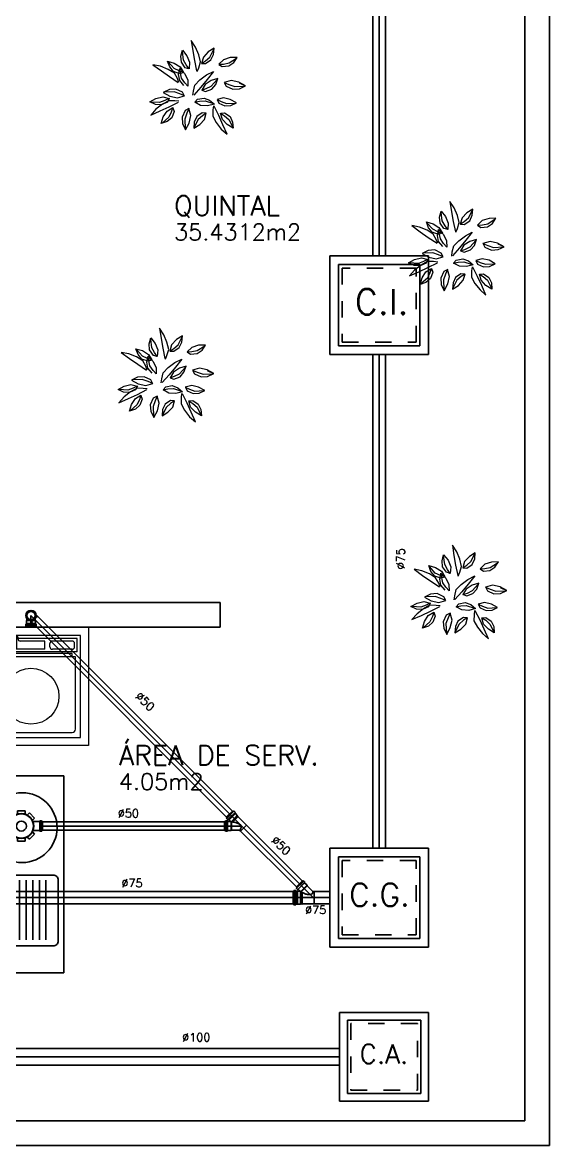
# Model space of a CAD drawing. Header units: millimetres. Extents: x -72 to 578, y 3 to 161.
# Drawn here: x 454.2 to 457.4, y 76.58 to 83.41 of the extents above; entities that cross this region are included whole.
import ezdxf
from ezdxf.enums import TextEntityAlignment as Align

# ---------------------------------------------------------------- set-up
doc = ezdxf.new("R2010")
doc.units = ezdxf.units.MM
doc.linetypes.add('HIDDEN', pattern=[0.375, 0.25, -0.125])
doc.layers.get('0').update_dxf_attribs({"color": 3})
for name, color, linetype in [('-HIDRO', 8, 'Continuous'), ('COTAS', 7, 'Continuous'), ('COTAS01', 7, 'Continuous'), ('CTA', 5, 'Continuous'), ('ESPECIFICAÇÃO02', 7, 'Continuous'), ('HIDROGRAFIA', 4, 'Continuous'), ('Texto-Tubos', 7, 'Continuous'), ('TigreCad', 3, 'Continuous'), ('Tinterno', 9, 'Continuous')]:
    doc.layers.add(name, color=color, linetype=linetype)
doc.layers.add('E-Lay-9', color=9, linetype='Continuous', lineweight=9)
doc.styles.add('PADRAO_TXT', font='romans.shx')
doc.styles.add('R80', font='simplex.shx', dxfattribs={"height": 12})
doc.styles.add('TCTUBOS-TXT', font='txt.shx')

# ---------------------------------------------------------------- blocks, each defined once
blk = doc.blocks.new('A$C656368A0')
at = {"layer": 'COTAS01', "color": 8}
for p, q in [((0, 1.1964), (0, 0)), ((0, 1.1964), (0.5505, 1.1964)), ((0.1097, 0.997), (0.1097, 0.6345)), ((0.1497, 0.997), (0.1497, 0.6345)), ((0.1897, 0.997), (0.1897, 0.6345)), ((0.2298, 0.997), (0.2298, 0.6345)), ((0.2698, 0.997), (0.2698, 0.6345)), ((0, 0), (0.5505, 0))]:
    blk.add_line(p, q, dxfattribs=at)
for centre in [(0.3736, 0.8158), (0.2591, 0.3053)]:
    blk.add_circle(centre, 0.0307, dxfattribs=at)
at = {"layer": 'ESPECIFICAÇÃO02', "color": 8}
blk.add_lwpolyline([(0.4658, 0.6329, -0.414214), (0.4357, 0.6029), (0.0655, 0.6029, -0.414214), (0.0354, 0.6329), (0.0354, 1.0032, -0.414214), (0.0655, 1.0332), (0.4357, 1.0332, -0.414214), (0.4658, 1.0032)], format="xyb", close=True, dxfattribs=at)
blk.add_circle((0.2541, 0.3149), 0.212, dxfattribs=at)
blk = doc.blocks.new('A$C00884CEF')
at = {"layer": 'COTAS', "ltscale": 0.35, "rotation": 270}
blk.add_blockref('A$C656368A0', (-1.1964, 0.5505), dxfattribs=at)
blk = doc.blocks.new('Maquina de Lavar')
at = {"layer": 'E-Lay-9', "color": 8}
for p, q in [((0.3, 0), (-0.3, 0)), ((-0.3, 0), (-0.3, -0.62)), ((-0.08, -0.01), (-0.28, -0.01)), ((-0.28, -0.01), (-0.28, -0.1)), ((-0.1357, -0.085), (-0.1357, -0.01)), ((-0.0857, -0.025), (-0.1357, -0.025)), ((-0.0857, -0.04), (-0.1357, -0.04)), ((-0.0857, -0.055), (-0.1357, -0.055)), ((-0.0857, -0.085), (-0.0857, -0.01)), ((-0.08, -0.01), (-0.08, -0.02)), ((0.28, -0.02), (-0.08, -0.02)), ((0.085, -0.035), (-0.065, -0.035)), ((0.085, -0.085), (0.085, -0.035)), ((0.115, -0.07), (0.115, -0.05)), ((0.25, -0.035), (0.13, -0.035)), ((0.265, -0.07), (0.265, -0.05)), ((0.28, -0.1), (0.28, -0.02)), ((0.3, -0.62), (0.3, 0)), ((0.28, -0.1), (-0.28, -0.1)), ((0.27, -0.13), (-0.27, -0.13)), ((-0.27, -0.13), (-0.27, -0.57)), ((0.25, -0.11), (-0.25, -0.11)), ((-0.25, -0.11), (-0.25, -0.13)), ((-0.0857, -0.07), (-0.1357, -0.07)), ((0.085, -0.085), (-0.1357, -0.085)), ((0.25, -0.085), (0.13, -0.085)), ((0.25, -0.13), (0.25, -0.11)), ((0.27, -0.57), (0.27, -0.13)), ((-0.25, -0.59), (0.25, -0.59)), ((-0.3, -0.62), (0.3, -0.62))]:
    blk.add_line(p, q, dxfattribs=at)
for centre, radius in [((-0.2372, -0.0475), 0.0227), ((-0.1735, -0.0475), 0.0227), ((0, -0.37), 0.1701)]:
    blk.add_circle(centre, radius, dxfattribs=at)
for centre, radius, start, end in [((-0.065, -0.02), 0.015, 180, 270), ((0.13, -0.05), 0.015, 90, 180), ((0.25, -0.05), 0.015, 360, 90), ((0.13, -0.07), 0.015, 180, 270), ((0.25, -0.07), 0.015, 270, 360), ((-0.25, -0.57), 0.02, 180, 270), ((0.25, -0.57), 0.02, 270, 360)]:
    blk.add_arc(centre, radius, start, end, dxfattribs=at)
blk = doc.blocks.new('A$C32E43155')
at = {"layer": 'E-Lay-9', "color": 8}
blk.add_lwpolyline([(-0.7, 0), (0, 0), (0, -0.72), (-0.7, -0.72)], close=True, dxfattribs=at)
at = {"layer": 'E-Lay-9', "rotation": 180}
blk.add_blockref('Maquina de Lavar', (-0.35, -0.67), dxfattribs=at)
blk = doc.blocks.new('arb-pl48')
at = {"color": 8}
for p, q in [((-0.106, 0.447), (-0.088, 0.514)), ((-0.088, 0.514), (-0.039, 0.453)), ((0.059, 0.55), (0.01, 0.624)), ((0.01, 0.624), (0.028, 0.508)), ((0.028, 0.508), (0.047, 0.398)), ((0.095, 0.465), (0.059, 0.55)), ((0.268, 0.537), (0.201, 0.497)), ((0.219, 0.438), (0.264, 0.526)), ((0.262, 0.468), (0.268, 0.537)), ((-0.231, 0.328), (-0.255, 0.393)), ((-0.255, 0.393), (-0.18, 0.371)), ((-0.182, 0.31), (-0.248, 0.383)), ((-0.1, 0.379), (-0.106, 0.447)), ((-0.057, 0.318), (-0.1, 0.379)), ((-0.076, 0.404), (-0.088, 0.502)), ((-0.045, 0.349), (-0.076, 0.404)), ((-0.039, 0.453), (-0.008, 0.379)), ((-0.008, 0.379), (-0.014, 0.306)), ((0.047, 0.398), (0.071, 0.282)), ((0.114, 0.385), (0.095, 0.465)), ((0.095, 0.318), (0.114, 0.385)), ((0.147, 0.438), (0.127, 0.367)), ((0.127, 0.367), (0.171, 0.397)), ((0.201, 0.497), (0.147, 0.438)), ((0.171, 0.397), (0.219, 0.438)), ((0.172, 0.364), (0.233, 0.407)), ((0.233, 0.407), (0.262, 0.468)), ((0.374, 0.408), (0.321, 0.357)), ((0.45, 0.432), (0.374, 0.408)), ((0.436, 0.372), (0.519, 0.426)), ((0.528, 0.434), (0.45, 0.432)), ((0.489, 0.376), (0.528, 0.434)), ((-0.334, 0.335), (-0.42, 0.352)), ((-0.42, 0.352), (-0.325, 0.283)), ((-0.247, 0.3), (-0.334, 0.335)), ((-0.325, 0.283), (-0.234, 0.218)), ((-0.178, 0.257), (-0.247, 0.3)), ((-0.188, 0.276), (-0.231, 0.328)), ((-0.118, 0.251), (-0.188, 0.276)), ((-0.125, 0.283), (-0.182, 0.31)), ((-0.18, 0.371), (-0.113, 0.329)), ((-0.144, 0.197), (-0.178, 0.257)), ((-0.131, 0.241), (-0.118, 0.309)), ((-0.075, 0.266), (-0.125, 0.283)), ((-0.118, 0.309), (-0.064, 0.253)), ((-0.076, 0.265), (-0.118, 0.251)), ((-0.097, 0.201), (-0.117, 0.297)), ((-0.113, 0.329), (-0.075, 0.266)), ((-0.015, 0.306), (-0.057, 0.318)), ((-0.014, 0.306), (-0.045, 0.349)), ((0.077, 0.276), (0.095, 0.318)), ((0.128, 0.367), (0.172, 0.364)), ((0.184, 0.238), (0.262, 0.277)), ((0.262, 0.277), (0.189, 0.186)), ((0.321, 0.357), (0.375, 0.36)), ((0.322, 0.356), (0.359, 0.331)), ((0.359, 0.331), (0.433, 0.338)), ((0.375, 0.36), (0.436, 0.372)), ((0.433, 0.338), (0.489, 0.376)), ((-0.234, 0.218), (-0.135, 0.153)), ((-0.127, 0.153), (-0.144, 0.197)), ((-0.119, 0.174), (-0.131, 0.241)), ((-0.071, 0.117), (-0.119, 0.174)), ((-0.062, 0.149), (-0.097, 0.201)), ((-0.064, 0.253), (-0.028, 0.182)), ((-0.026, 0.109), (-0.062, 0.149)), ((-0.028, 0.182), (-0.026, 0.109)), ((0.053, 0.123), (0.109, 0.182)), ((0.109, 0.182), (0.184, 0.238)), ((0.189, 0.186), (0.118, 0.1)), ((0.167, 0.13), (0.129, 0.067)), ((0.234, 0.173), (0.167, 0.13)), ((0.309, 0.195), (0.234, 0.173)), ((0.236, 0.112), (0.302, 0.185)), ((0.242, 0.078), (0.286, 0.129)), ((0.286, 0.129), (0.309, 0.195)), ((0.461, 0.174), (0.382, 0.152)), ((0.382, 0.153), (0.404, 0.109)), ((0.382, 0.152), (0.435, 0.128)), ((0.435, 0.128), (0.5, 0.106)), ((0.546, 0.155), (0.461, 0.174)), ((0.621, 0.114), (0.546, 0.155)), ((0.621, 0.111), (0.552, 0.143)), ((-0.235, 0.072), (-0.304, 0.039)), ((-0.304, 0.039), (-0.229, -0.002)), ((-0.183, 0.047), (-0.291, 0.042)), ((-0.161, 0.078), (-0.235, 0.072)), ((-0.118, 0.024), (-0.183, 0.047)), ((-0.087, 0.043), (-0.161, 0.078)), ((-0.144, -0.021), (-0.065, 0.001)), ((-0.065, 0.001), (-0.118, 0.024)), ((-0.065, -0.001), (-0.087, 0.043)), ((0.03, 0.009), (0.036, 0.055)), ((0.036, 0.055), (0.053, 0.123)), ((0.118, 0.1), (0.039, 0.011)), ((0.129, 0.067), (0.179, 0.084)), ((0.13, 0.067), (0.172, 0.052)), ((0.172, 0.052), (0.242, 0.078)), ((0.179, 0.084), (0.236, 0.112)), ((0.404, 0.109), (0.478, 0.075)), ((0.478, 0.075), (0.552, 0.081)), ((0.5, 0.106), (0.608, 0.111)), ((0.552, 0.081), (0.621, 0.114)), ((-0.456, -0.066), (-0.387, -0.028)), ((-0.393, -0.096), (-0.456, -0.066)), ((-0.345, -0.073), (-0.444, -0.068)), ((-0.326, -0.101), (-0.393, -0.096)), ((-0.387, -0.028), (-0.31, -0.011)), ((-0.314, -0.092), (-0.387, -0.149)), ((-0.286, -0.052), (-0.345, -0.073)), ((-0.338, -0.168), (-0.237, -0.121)), ((-0.258, -0.07), (-0.326, -0.101)), ((-0.242, -0.053), (-0.314, -0.092)), ((-0.31, -0.011), (-0.238, -0.029)), ((-0.238, -0.029), (-0.286, -0.052)), ((-0.238, -0.03), (-0.258, -0.07)), ((-0.173, -0.054), (-0.242, -0.053)), ((-0.237, -0.121), (-0.131, -0.068)), ((-0.229, -0.002), (-0.144, -0.021)), ((-0.127, -0.06), (-0.173, -0.054)), ((0.052, -0.07), (0.081, -0.036)), ((0.052, -0.071), (0.104, -0.06)), ((0.116, -0.106), (0.052, -0.071)), ((0.081, -0.036), (0.155, -0.023)), ((0.104, -0.06), (0.167, -0.056)), ((0.195, -0.11), (0.116, -0.106)), ((0.155, -0.023), (0.218, -0.046)), ((0.167, -0.056), (0.26, -0.086)), ((0.271, -0.091), (0.195, -0.11)), ((0.218, -0.046), (0.271, -0.091)), ((0.26, -0.111), (0.254, -0.157)), ((0.321, -0.221), (0.268, -0.116)), ((0.373, -0.022), (0.301, -0.04)), ((0.301, -0.04), (0.349, -0.063)), ((0.302, -0.041), (0.321, -0.081)), ((0.321, -0.081), (0.389, -0.112)), ((0.349, -0.063), (0.409, -0.084)), ((0.45, -0.039), (0.373, -0.022)), ((0.389, -0.112), (0.456, -0.107)), ((0.409, -0.084), (0.507, -0.079)), ((0.519, -0.077), (0.45, -0.039)), ((0.456, -0.107), (0.519, -0.077)), ((-0.387, -0.149), (-0.445, -0.215)), ((-0.445, -0.215), (-0.338, -0.168)), ((-0.326, -0.311), (-0.304, -0.236)), ((-0.243, -0.238), (-0.316, -0.304)), ((-0.304, -0.236), (-0.261, -0.169)), ((-0.261, -0.169), (-0.198, -0.131)), ((-0.209, -0.244), (-0.26, -0.287)), ((-0.215, -0.181), (-0.243, -0.238)), ((-0.198, -0.131), (-0.215, -0.181)), ((-0.183, -0.174), (-0.209, -0.244)), ((-0.198, -0.132), (-0.183, -0.174)), ((-0.059, -0.163), (-0.093, -0.238)), ((-0.093, -0.238), (-0.087, -0.311)), ((-0.039, -0.194), (-0.062, -0.259)), ((-0.015, -0.142), (-0.059, -0.163)), ((-0.016, -0.142), (-0.039, -0.194)), ((0.006, -0.22), (-0.016, -0.142)), ((-0.013, -0.305), (0.006, -0.22)), ((0.073, -0.232), (0.045, -0.293)), ((0.134, -0.19), (0.073, -0.232)), ((0.136, -0.222), (0.088, -0.264)), ((0.179, -0.193), (0.134, -0.19)), ((0.18, -0.193), (0.136, -0.222)), ((0.16, -0.264), (0.18, -0.193)), ((0.254, -0.157), (0.253, -0.227)), ((0.253, -0.227), (0.292, -0.299)), ((0.368, -0.323), (0.321, -0.221)), ((0.361, -0.264), (0.341, -0.193)), ((0.341, -0.193), (0.385, -0.222)), ((0.342, -0.193), (0.386, -0.19)), ((0.385, -0.222), (0.433, -0.264)), ((0.386, -0.19), (0.447, -0.232)), ((0.447, -0.232), (0.476, -0.293)), ((-0.26, -0.287), (-0.326, -0.311)), ((-0.087, -0.311), (-0.054, -0.381)), ((-0.062, -0.259), (-0.057, -0.368)), ((-0.054, -0.381), (-0.013, -0.305)), ((0.045, -0.293), (0.039, -0.363)), ((0.039, -0.363), (0.106, -0.322)), ((0.088, -0.264), (0.043, -0.351)), ((0.106, -0.322), (0.16, -0.264)), ((0.292, -0.299), (0.349, -0.372)), ((0.349, -0.372), (0.415, -0.43)), ((0.415, -0.322), (0.361, -0.264)), ((0.415, -0.43), (0.368, -0.323)), ((0.482, -0.363), (0.415, -0.322)), ((0.433, -0.264), (0.477, -0.351)), ((0.476, -0.293), (0.482, -0.363))]:
    blk.add_line(p, q, dxfattribs=at)
blk = doc.blocks.new('A$C55E71383')
at = {"layer": 'E-Lay-9', "color": 0, "xscale": 0.5399999999999991, "yscale": 0.5399999999999991, "zscale": 0.5399999999999991, "rotation": 179.9999999999999}
blk.add_blockref('arb-pl48', (0, 0), dxfattribs=at)
blk = doc.blocks.new('27150012p')
at = {"layer": 'TigreCad'}
for p, q in [((-80.6, 48.8), (-48.8, 80.6)), ((-48.8, 80.6), (-35.1, 66.9)), ((-22.5, 91.5), (-22.5, 72.1)), ((-22.5, 91.5), (22.5, 91.5)), ((22.5, 91.5), (22.5, 72.1)), ((48.8, 80.6), (35.1, 66.9)), ((48.8, 80.6), (80.6, 48.8)), ((-91.5, -22.5), (-91.5, 22.5)), ((-91.5, 22.5), (-72.1, 22.5)), ((-80.6, 48.8), (-66.9, 35.1)), ((80.6, 48.8), (66.9, 35.1)), ((111.4, 27.4), (70.4, 27.4)), ((112.7, 30.9), (112.4, 28.3)), ((122.4, 31.8), (113.7, 31.8)), ((113.7, 30.8), (113.7, -30.8)), ((122.4, 30.8), (122.4, -30.8)), ((123.4, 31.1), (124.2, 28.1)), ((129.5, 27.4), (125.1, 27.4)), ((129.5, 27.4), (129.5, -27.4)), ((-91.5, -22.5), (-72.1, -22.5)), ((-80.6, -48.8), (-66.9, -35.1)), ((-48.8, -80.6), (-80.6, -48.8)), ((-48.8, -80.6), (-35.1, -66.9)), ((48.8, -80.6), (35.1, -66.9)), ((80.6, -48.8), (48.8, -80.6)), ((80.6, -48.8), (66.9, -35.1)), ((111.4, -27.4), (70.4, -27.4)), ((112.7, -30.9), (112.4, -28.3)), ((122.4, -31.8), (113.7, -31.8)), ((123.4, -31.1), (124.2, -28.1)), ((129.5, -27.4), (125.1, -27.4)), ((-22.5, -91.5), (-22.5, -72.1)), ((22.5, -91.5), (-22.5, -91.5)), ((22.5, -91.5), (22.5, -72.1))]:
    blk.add_line(p, q, dxfattribs=at)
blk.add_circle((0, 0), 75.5, dxfattribs=at)
for centre, start, end in [((111.4, 28.4), 270, 355), ((113.7, 30.8), 90, 175), ((122.4, 30.8), 15, 90), ((125.1, 28.4), 195, 270), ((111.4, -28.4), 5, 90), ((113.7, -30.8), 185, 270), ((122.4, -30.8), 270, 345), ((125.1, -28.4), 90, 165)]:
    blk.add_arc(centre, 1, start, end, dxfattribs=at)
at = {"layer": 'Tinterno'}
for p, q in [((112.4, 27.4), (112.4, -27.4)), ((124.4, 27.4), (124.4, -27.4))]:
    blk.add_line(p, q, dxfattribs=at)
blk.add_circle((0, 0), 73.5, dxfattribs=at)
blk = doc.blocks.new('j9n50d')
at = {"layer": 'TigreCad'}
for p, q in [((28.5, 25.4), (0, 25.4)), ((30.3, 27.2), (28.5, 25.4)), ((30.3, -27.1), (30.3, 27.2)), ((47.1, 27.2), (30.3, 27.2)), ((47.3, 27.4), (47.1, 27.2)), ((47.1, -27.1), (47.1, 27.2)), ((51.9, 27.4), (47.3, 27.4)), ((53.2, 30.9), (52.9, 28.3)), ((53.4, 30.8), (53.4, -30.8)), ((62.9, 31.8), (54.2, 31.8)), ((62.9, 30.8), (62.9, -30.8)), ((63.9, 31.1), (64.7, 28.1)), ((70, 27.4), (65.6, 27.4)), ((70, 27.4), (70, -27.4)), ((28.5, -25.3), (0, -25.3)), ((30.3, -27.1), (28.5, -25.3)), ((47.1, -27.1), (30.3, -27.1)), ((47.3, -27.4), (47.1, -27.1)), ((51.9, -27.4), (47.3, -27.4)), ((53.2, -30.9), (52.9, -28.3)), ((62.9, -31.8), (54.2, -31.8)), ((63.9, -31.1), (64.7, -28.1)), ((70, -27.4), (65.6, -27.4))]:
    blk.add_line(p, q, dxfattribs=at)
for centre, radius, start, end in [((0, 0), 25.4, 90, 270), ((51.9, 28.4), 1, 270, 355), ((54.2, 30.8), 1, 90, 175), ((62.9, 30.8), 1, 15, 90), ((65.6, 28.4), 1, 195, 270), ((51.9, -28.4), 1, 5, 90), ((54.2, -30.8), 1, 185, 270), ((62.9, -30.8), 1, 270, 345), ((65.6, -28.4), 1, 90, 165)]:
    blk.add_arc(centre, radius, start, end, dxfattribs=at)
at = {"layer": 'Tinterno'}
for p, q in [((28.5, -25.3), (28.5, 25.4)), ((47.3, -27.4), (47.3, 27.4)), ((52.9, 27.4), (52.9, -27.4)), ((64.9, 27.4), (64.9, -27.4))]:
    blk.add_line(p, q, dxfattribs=at)
blk = doc.blocks.new('_cxgordu')
for p, q in [((40, 40), (-40, 40)), ((-40, 40), (-40, -40)), ((40, -40), (40, 40)), ((-40, -40), (40, -40))]:
    blk.add_line(p, q)
at = {"color": 1, "linetype": 'Continuous', "ltscale": 0.5}
for p, q in [((33, 33), (-33, 33)), ((-33, 33), (-33, -33)), ((33, -33), (33, 33)), ((-33, -33), (33, -33))]:
    blk.add_line(p, q, dxfattribs=at)
at = {"color": 1, "linetype": 'HIDDEN', "ltscale": 0.5}
for p, q in [((30, 30), (-30, 30)), ((-30, 30), (-30, -30)), ((30, -30), (30, 30)), ((-30, -30), (30, -30))]:
    blk.add_line(p, q, dxfattribs=at)
at = {"style": 'R80'}
blk.add_text('C.G.', height=18.48, dxfattribs=at).set_placement((-24.3, -6.88))
blk = doc.blocks.new('26276942p')
at = {"layer": 'TigreCad'}
for p, q in [((55.7, 25.3), (-17.5, 25.3)), ((55.7, 25.3), (55.8, 26.8)), ((55.7, 25.3), (55.7, -22.7)), ((58.7, 26.8), (55.8, 26.8)), ((58.9, 25.3), (58.7, 26.8)), ((58.9, 25.3), (58.9, -25.3)), ((61.5, 25.3), (58.9, 25.3)), ((63.3, 27.1), (61.5, 25.3)), ((63.3, -26.1), (63.3, 27.1)), ((80.1, 27.1), (63.3, 27.1)), ((80.3, 27.3), (80.1, 27.1)), ((80.3, -27.4), (80.3, 27.3)), ((84.9, 27.3), (80.3, 27.3)), ((86.2, 30.9), (85.9, 28.3)), ((86.4, 30.8), (86.4, -30.8)), ((95.9, 31.8), (87.2, 31.8)), ((95.9, 30.8), (95.9, -30.8)), ((96.9, 31.1), (97.7, 28.1)), ((103, 27.3), (98.6, 27.3)), ((103, 27.3), (103, -27.4)), ((-11.1, -25.3), (-17.5, -25.3)), ((25.5, -61.4), (-10.1, -25.8)), ((25.5, -64.2), (63.5, -26.3)), ((25.5, -64.2), (25.5, -61.4)), ((40.7, -79.4), (25.5, -64.2)), ((82.9, -39.3), (39.3, -82.9)), ((88.6, -49.9), (49.9, -88.6)), ((92.2, -53.5), (53.5, -92.2)), ((58.9, -25.3), (55.7, -22.7)), ((79.4, -40.7), (67.5, -28.9)), ((80.1, -27.1), (68.2, -27.1)), ((80.3, -27.4), (80.1, -27.1)), ((84.9, -27.4), (80.3, -27.4)), ((82.8, -39.1), (80.7, -40.8)), ((90.3, -45.3), (84.1, -39.1)), ((86.2, -30.9), (85.9, -28.3)), ((95.9, -31.8), (87.2, -31.8)), ((90.5, -46.5), (88.9, -49.2)), ((92.2, -53.5), (89.1, -50.4)), ((96.9, -31.1), (97.7, -28.1)), ((103, -27.4), (98.6, -27.4)), ((39.1, -82.8), (40.8, -80.7)), ((45.3, -90.3), (39.1, -84.1)), ((46.5, -90.5), (49.2, -88.9)), ((53.5, -92.2), (50.4, -89.1))]:
    blk.add_line(p, q, dxfattribs=at)
for points in [[(0.6, -1.3, -0.153495), (4.7, 0.2, -0.085604), (21.8, -2.1, -0.043194), (39.4, -9.3, -0.022416), (55.7, -20.8, -0.009739)], [(-11.3, -25.3, -0.086386), (-9.5, -16.9, -0.063763), (-4.1, -7.1, -0.026182), (0.6, -1.3, -0.049941)], [(58.9, -23.3, -0.003371), (61.2, -25.2, -0.009739), (67.2, -28.1, -0.042942)]]:
    blk.add_lwpolyline(points, format="xyb", dxfattribs=at)
for centre, radius, start, end in [((84.9, 28.3), 1, 270, 355), ((87.2, 30.8), 1, 90, 175), ((95.9, 30.8), 1, 15, 90), ((98.6, 28.3), 1, 195, 270), ((-11.1, -26.8), 1.5, 45, 90), ((68.2, -28.1), 1, 90, 225), ((80.1, -40), 1, 225, 310), ((83.4, -39.8), 1, 45, 130), ((84.9, -28.4), 1, 5, 90), ((87.2, -30.8), 1, 185, 270), ((89.8, -49.7), 1, 150, 225), ((89.6, -46), 1, 330, 45), ((95.9, -30.8), 1, 270, 345), ((98.6, -28.4), 1, 90, 165), ((39.8, -83.4), 1, 140, 225), ((40, -80.1), 1, 320, 45), ((46, -89.6), 1, 225, 300), ((49.7, -89.8), 1, 45, 120)]:
    blk.add_arc(centre, radius, start, end, dxfattribs=at)
at = {"layer": 'Tinterno'}
for p, q in [((-17.5, 25.3), (-17.5, -25.3)), ((55.8, 26.8), (55.8, -22.8)), ((58.7, 26.8), (58.7, -25.2)), ((61.5, -25.3), (61.5, 25.3)), ((80.1, -27.1), (80.1, 27.1)), ((85.9, 27.3), (85.9, -27.4)), ((97.9, 27.3), (97.9, -27.4)), ((61.6, -25.4), (25.5, -61.4)), ((80, -41.4), (41.4, -80)), ((89.6, -46), (46, -89.6))]:
    blk.add_line(p, q, dxfattribs=at)
blk = doc.blocks.new('26277264p')
at = {"layer": 'TigreCad'}
for p, q in [((65.7, 37.8), (-6, 37.8)), ((65.7, 37.8), (65.8, 39.3)), ((65.7, 37.8), (65.7, -32.6)), ((65.8, 39.3), (65.8, -32.7)), ((68.7, 39.3), (65.8, 39.3)), ((68.7, 39.3), (68.7, -34.1)), ((68.9, 37.8), (68.7, 39.3)), ((68.9, 37.8), (68.9, -34.2)), ((75.5, 37.8), (68.9, 37.8)), ((77.3, 39.6), (75.5, 37.8)), ((77.3, -38), (77.3, 39.6)), ((95, 39.6), (77.3, 39.6)), ((95.3, 39.8), (95, 39.6)), ((95.3, -39.8), (95.3, 39.8)), ((103.7, 39.8), (95.3, 39.8)), ((104.7, 40.7), (105, 43.4)), ((114.7, 44.3), (106, 44.3)), ((106, 43.3), (106, -43.3)), ((114.7, 43.3), (114.7, -43.3)), ((116.5, 40.5), (115.7, 43.6)), ((122, 39.8), (117.4, 39.8)), ((122, 39.8), (122, -39.8)), ((1.9, -37.7), (-6, -37.7)), ((36.4, -72.3), (1.9, -37.7)), ((36.4, -75.1), (75, -36.5)), ((93.8, -50.2), (50.2, -93.8)), ((100.5, -56.9), (56.9, -100.5)), ((103.1, -64.4), (64.4, -103.1)), ((68.9, -34.2), (65.7, -32.6)), ((90.3, -51.6), (79.9, -41.3)), ((95, -39.5), (80.6, -39.5)), ((93.7, -50), (91.6, -51.7)), ((95.3, -39.8), (95, -39.5)), ((101.2, -56.2), (95, -50)), ((103.7, -39.8), (95.3, -39.8)), ((101.4, -57.4), (99.8, -60.1)), ((103.1, -64.4), (100, -61.3)), ((104.7, -40.7), (105, -43.4)), ((114.7, -44.3), (106, -44.3)), ((116.5, -40.5), (115.7, -43.6)), ((122, -39.8), (117.4, -39.8)), ((36.4, -75.1), (36.4, -72.3)), ((51.6, -90.3), (36.4, -75.1)), ((50, -93.7), (51.7, -91.6)), ((56.2, -101.2), (50, -95)), ((57.4, -101.4), (60.1, -99.8)), ((64.4, -103.1), (61.3, -100))]:
    blk.add_line(p, q, dxfattribs=at)
for points in [[(1.6, -37.7, -0.002776), (1.5, -37.3, -0.183751), (3.3, -27.2, -0.183751)], [(3.3, -27.2, -0.183751), (11.2, -20.8, -0.102361), (29.1, -19, -0.061401), (48.1, -23.2, -0.036584), (65.7, -31, -0.020838)], [(68.9, -32.8, -0.004137), (70.7, -33.9, -0.020838), (79.9, -39.8, -0.061401)]]:
    blk.add_lwpolyline(points, format="xyb", dxfattribs=at)
for centre, start, end in [((103.7, 40.8), 270, 355), ((106, 43.3), 90, 175), ((114.7, 43.3), 15, 90), ((117.4, 40.8), 195, 270), ((80.6, -40.5), 90, 225), ((91, -50.9), 225, 310), ((94.3, -50.7), 45, 130), ((100.7, -60.6), 150, 225), ((100.5, -56.9), 330, 45), ((103.7, -40.8), 5, 90), ((106, -43.3), 185, 270), ((114.7, -43.3), 270, 345), ((117.4, -40.8), 90, 165), ((50.7, -94.3), 140, 225), ((50.9, -91), 320, 45), ((56.9, -100.5), 225, 300), ((60.6, -100.7), 45, 120)]:
    blk.add_arc(centre, 1, start, end, dxfattribs=at)
at = {"layer": 'Tinterno'}
for p, q in [((-6, -37.7), (-6, 37.8)), ((75.5, -36.8), (75.5, 37.8)), ((95, -39.5), (95, 39.6)), ((104.7, 39.8), (104.7, -39.8)), ((116.7, 39.8), (116.7, -39.8)), ((73.3, -35.4), (36.4, -72.3)), ((90.9, -52.3), (52.3, -90.9)), ((99.4, -60.8), (60.8, -99.4))]:
    blk.add_line(p, q, dxfattribs=at)
blk = doc.blocks.new('j9n50s')
at = {"layer": 'TigreCad'}
for p, q in [((19.2, 25.4), (30.3, 25.4)), ((19.2, -25.4), (30.3, -25.4))]:
    blk.add_line(p, q, dxfattribs=at)
for radius in [31.8, 27.4]:
    blk.add_circle((0, 0), radius, dxfattribs=at)
at = {"layer": 'Tinterno'}
for p, q in [((30.3, 25.4), (30.3, 9.7)), ((30.3, -9.7), (30.3, -25.4))]:
    blk.add_line(p, q, dxfattribs=at)
blk.add_circle((0, 0), 25.6, dxfattribs=at)
blk = doc.blocks.new('inp_cx')
for p, q in [((40, 40), (-40, 40)), ((-40, 40), (-40, -40)), ((40, -40), (40, 40)), ((-40, -40), (40, -40))]:
    blk.add_line(p, q)
at = {"color": 1, "linetype": 'Continuous', "ltscale": 0.5}
for p, q in [((33, 33), (-33, 33)), ((-33, 33), (-33, -33)), ((33, -33), (33, 33)), ((-33, -33), (33, -33))]:
    blk.add_line(p, q, dxfattribs=at)
at = {"color": 1, "linetype": 'HIDDEN', "ltscale": 0.5}
for p, q in [((30, 30), (-30, 30)), ((-30, 30), (-30, -30)), ((30, -30), (30, 30)), ((-30, -30), (30, -30))]:
    blk.add_line(p, q, dxfattribs=at)
at = {"style": 'R80'}
blk.add_text('C.I.', height=20.592, dxfattribs=at).set_placement((-19.56, -7.5))
blk = doc.blocks.new('_cxareia')
for p, q in [((40, 40), (-40, 40)), ((-40, 40), (-40, -40)), ((40, -40), (40, 40)), ((-40, -40), (40, -40))]:
    blk.add_line(p, q)
at = {"color": 1, "linetype": 'Continuous', "ltscale": 0.5}
for p, q in [((33, 33), (-33, 33)), ((-33, 33), (-33, -33)), ((33, -33), (33, 33)), ((-33, -33), (33, -33))]:
    blk.add_line(p, q, dxfattribs=at)
at = {"color": 1, "linetype": 'HIDDEN', "ltscale": 0.5}
for p, q in [((30, 30), (-30, 30)), ((-30, 30), (-30, -30)), ((30, -30), (30, 30)), ((-30, -30), (30, -30))]:
    blk.add_line(p, q, dxfattribs=at)
at = {"style": 'R80'}
blk.add_text('C.A.', height=17.28, dxfattribs=at).set_placement((-22, -6.1))

msp = doc.modelspace()

# ---------------------------------------------------------------- linework, layer by layer
at = {"layer": '-HIDRO'}
for p, q in [((457.4049, 76.582), (457.4049, 87.582)), ((457.2549, 76.732), (457.2549, 87.432)), ((453.9049, 79.882), (455.4049, 79.882)), ((455.4049, 79.732), (455.4049, 79.882)), ((453.9049, 79.732), (455.4049, 79.732)), ((453.9049, 76.732), (455.9049, 76.732)), ((455.4049, 76.732), (457.2549, 76.732)), ((441.9049, 76.582), (457.4049, 76.582))]:
    msp.add_line(p, q, dxfattribs=at)
at = {"layer": 'CTA'}
for p, q in [((456.3697, 81.9881), (456.3697, 86.6214)), ((456.3697, 78.3881), (456.3697, 81.3881)), ((454.2549, 79.732), (454.2549, 79.802)), ((454.2549, 79.802), (455.9688, 78.0881)), ((454.3258, 78.5232), (455.5337, 78.5232)), ((453.7224, 78.0881), (456.0697, 78.0881)), ((456.1297, 77.1212), (445.2223, 77.1212))]:
    msp.add_line(p, q, dxfattribs=at)
at = {"layer": 'TigreCad'}
for p, q in [((456.332, 81.9881), (456.332, 86.6214)), ((456.4075, 81.9881), (456.4075, 86.6214)), ((456.332, 78.3881), (456.332, 81.3881)), ((456.4075, 78.3881), (456.4075, 81.3881)), ((454.2953, 79.7975), (455.4788, 78.6139)), ((454.2595, 79.7616), (455.443, 78.5781)), ((454.3258, 78.5485), (455.4307, 78.5485)), ((454.3258, 78.4978), (455.4307, 78.4978)), ((455.5282, 78.4929), (455.8672, 78.1539)), ((455.564, 78.5287), (455.903, 78.1897)), ((454.0309, 78.1258), (455.8468, 78.1258)), ((455.9748, 78.1258), (456.0697, 78.1258)), ((454.0309, 78.0503), (455.8468, 78.0503)), ((455.9748, 78.0503), (456.0697, 78.0503)), ((456.1297, 77.172), (445.2223, 77.172)), ((456.1297, 77.0704), (445.2223, 77.0704))]:
    msp.add_line(p, q, dxfattribs=at)

# ---------------------------------------------------------------- block references
at = {"layer": '-HIDRO'}
for name, p, rotation in [('A$C55E71383', (455.2225, 82.959), 180), ('A$C55E71383', (456.7944, 81.9816), 180), ('A$C55E71383', (455.0298, 81.2114), 180), ('A$C55E71383', (456.8092, 79.8933), 180), ('A$C32E43155', (453.9049, 79.012), 180), ('A$C00884CEF', (453.9049, 77.632), 270)]:
    msp.add_blockref(name, p, dxfattribs=dict(at, rotation=rotation))
at = {"layer": 'HIDROGRAFIA'}
for name, p, xscale, yscale, zscale in [('inp_cx', (456.3697, 81.6881), 0.007500000000163709, 0.007500000000163709, 0.007500000000163709), ('_cxgordu', (456.3697, 78.0881), 0.007500000000163709, 0.007500000000163709, 0.007500000000163709), ('_cxareia', (456.3997, 77.1212), 0.006750000000465661, 0.006750000000465661, 0.006750000000465661)]:
    msp.add_blockref(name, p, dxfattribs=dict(at, xscale=xscale, yscale=yscale, zscale=zscale))
at = {"layer": 'TigreCad', "yscale": 0.001, "zscale": 0.001}
for name, p, xscale, rotation in [('j9n50s', (454.2549, 79.802), 0.001, 314.9999999999883), ('j9n50d', (454.2549, 79.802), 0.001, 270.0000000000697), ('26276942p', (455.5337, 78.5232), -0.001, 314.9999999999794), ('26277264p', (455.9688, 78.0881), 0.001, 180)]:
    msp.add_blockref(name, p, dxfattribs=dict(at, xscale=xscale, rotation=rotation))
at = {"layer": 'TigreCad', "xscale": 0.001, "yscale": 0.001, "zscale": 0.001}
msp.add_blockref('27150012p', (454.1963, 78.5232), dxfattribs=at)

# ---------------------------------------------------------------- texts
at = {"layer": '-HIDRO', "style": 'PADRAO_TXT'}
for s, height, p in [('QUINTAL', 0.12, (455.1242, 82.2325)), ('35.4312m2', 0.1, (455.1242, 82.0825)), ('ÁREA DE SERV.', 0.12, (454.7888, 78.8935)), ('4.05m2', 0.1, (454.7888, 78.7435))]:
    msp.add_text(s, height=height, dxfattribs=at).set_placement(p)
at = {"layer": 'Texto-Tubos', "style": 'TCTUBOS-TXT'}
for s, rotation, p in [('%%C75', 90, (456.5252, 80.1469)), ('%%C50', 315, (454.9305, 79.2629)), ('%%C50', 315, (455.7564, 78.387))]:
    msp.add_text(s, height=0.05, rotation=rotation, dxfattribs=at).set_placement(p, align=Align.CENTER)
for s, p in [('%%C50', (454.8465, 78.5758)), ('%%C75', (454.8688, 78.1515)), ('%%C75', (455.9844, 77.9892)), ('%%C100', (455.2589, 77.215))]:
    msp.add_text(s, height=0.05, dxfattribs=at).set_placement(p, align=Align.CENTER)

doc.saveas('drawing.dxf')
